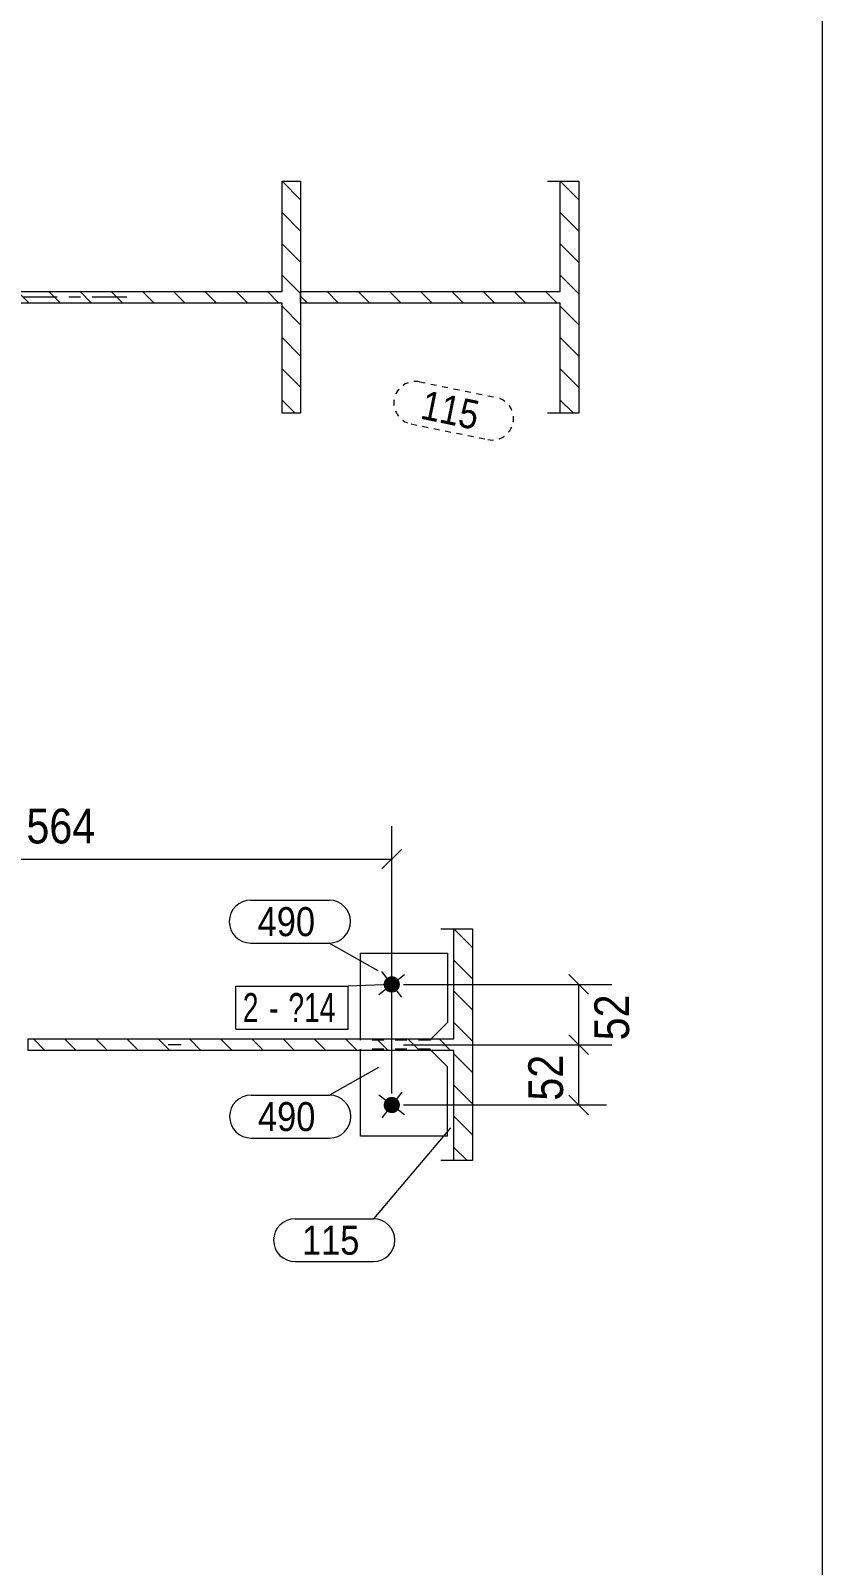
# Model space of a CAD drawing. Header units: millimetres. Extents: x 2 to 579, y 1 to 825.
# Drawn here: x 510.7 to 579, y 399.1 to 531.4 of the extents above; entities that cross this region are included whole.
import ezdxf

# ---------------------------------------------------------------- set-up
doc = ezdxf.new("R2010")
doc.units = ezdxf.units.MM
for name, pattern in [('XKITLINE00', [0]), ('XKITLINE01', [4, 1, -1, 1, -1]), ('XKITLINE03', [6, 3, -1, 1, -1]), ('XKITLINE04', [3, 0.5, -0.5, 0.5, -0.5, 0.5, -0.5])]:
    doc.linetypes.add(name, pattern=pattern)
for name, color, linetype, lineweight in [('Bolt', 3, 'Continuous', 0), ('BoltMark', 7, 'Continuous', 0), ('Dimensions', 7, 'Continuous', 0), ('DrawingSheet', 5, 'Continuous', 0), ('Part', 2, 'Continuous', 0), ('PartMark', 7, 'Continuous', 0)]:
    doc.layers.add(name, color=color, linetype=linetype, lineweight=lineweight)
doc.styles.add('ARIAL', font='ARIAL.TTF')
doc.styles.add('ARIAL_NARROW', font='ARIALN.TTF')

# ---------------------------------------------------------------- blocks, each defined once
blk = doc.blocks.new('*A1')
at = {"layer": 'Part', "color": 7, "linetype": 'XKITLINE00', "lineweight": 0}
for p, q in [((485.57, 516.71), (483.97, 518.31)), ((533.97, 516.8), (532.37, 518.4)), ((485.57, 514.02), (483.97, 515.62)), ((533.97, 514.11), (532.37, 515.71)), ((485.57, 511.32), (483.97, 512.92)), ((533.97, 511.42), (532.37, 513.02)), ((486.3, 507.9), (483.97, 510.23)), ((533.97, 508.72), (532.37, 510.32)), ((488.99, 507.9), (487.99, 508.9)), ((491.68, 507.9), (490.68, 508.9)), ((494.38, 507.9), (493.38, 508.9)), ((497.07, 507.9), (496.07, 508.9)), ((499.77, 507.9), (498.77, 508.9)), ((502.46, 507.9), (501.46, 508.9)), ((505.15, 507.9), (504.15, 508.9)), ((507.85, 507.9), (506.85, 508.9)), ((510.54, 507.9), (509.54, 508.9)), ((513.24, 507.9), (512.24, 508.9)), ((515.93, 507.9), (514.93, 508.9)), ((518.63, 507.9), (517.63, 508.9)), ((521.32, 507.9), (520.32, 508.9)), ((524.01, 507.9), (523.01, 508.9)), ((526.71, 507.9), (525.71, 508.9)), ((529.4, 507.9), (528.4, 508.9)), ((532.1, 507.9), (531.1, 508.9)), ((485.57, 505.93), (483.97, 507.53)), ((533.97, 506.03), (532.37, 507.63)), ((485.57, 503.24), (483.97, 504.84)), ((533.97, 503.33), (532.37, 504.93)), ((485.57, 500.55), (483.97, 502.15)), ((533.97, 500.64), (532.37, 502.24)), ((485.02, 498.4), (483.97, 499.45)), ((533.51, 498.4), (532.37, 499.54))]:
    blk.add_line(p, q, dxfattribs=at)
blk = doc.blocks.new('*A2')
at = {"layer": 'Part', "color": 7, "linetype": 'XKITLINE00', "lineweight": 0}
for p, q in [((557.99, 516.79), (556.38, 518.4)), ((556.38, 518.4), (556.38, 518.4)), ((557.99, 514.1), (556.38, 515.71)), ((557.99, 511.41), (556.38, 513.02)), ((557.99, 508.71), (556.38, 510.32)), ((534.56, 507.9), (533.97, 508.49)), ((537.25, 507.9), (536.25, 508.9)), ((539.94, 507.9), (538.94, 508.9)), ((542.64, 507.9), (541.64, 508.9)), ((545.33, 507.9), (544.33, 508.9)), ((548.03, 507.9), (547.03, 508.9)), ((550.72, 507.9), (549.72, 508.9)), ((553.41, 507.9), (552.41, 508.9)), ((556.11, 507.9), (555.11, 508.9)), ((557.99, 506.02), (556.38, 507.63)), ((557.99, 503.32), (556.38, 504.93)), ((557.99, 500.63), (556.38, 502.24)), ((557.53, 498.4), (556.38, 499.54))]:
    blk.add_line(p, q, dxfattribs=at)
blk = doc.blocks.new('*A4')
at = {"layer": 'Part', "color": 7, "linetype": 'XKITLINE00', "lineweight": 0}
for p, q in [((548.81, 452.34), (547.2, 453.95)), ((548.81, 449.64), (547.2, 451.25)), ((548.81, 446.95), (547.2, 448.56)), ((548.81, 444.25), (547.2, 445.86)), ((511.9, 443.45), (510.9, 444.45)), ((514.59, 443.45), (513.59, 444.45)), ((517.29, 443.45), (516.29, 444.45)), ((519.98, 443.45), (518.98, 444.45)), ((522.67, 443.45), (521.67, 444.45)), ((525.37, 443.45), (524.37, 444.45)), ((528.06, 443.45), (527.06, 444.45)), ((530.76, 443.45), (529.76, 444.45)), ((533.45, 443.45), (532.45, 444.45)), ((536.15, 443.45), (535.15, 444.45)), ((538.84, 443.45), (537.84, 444.45)), ((541.53, 443.45), (540.53, 444.45)), ((544.23, 443.45), (543.23, 444.45)), ((546.92, 443.45), (545.92, 444.45)), ((548.81, 441.56), (547.2, 443.17)), ((548.81, 438.86), (547.2, 440.47)), ((548.81, 436.17), (547.2, 437.78)), ((548.34, 433.95), (547.2, 435.09))]:
    blk.add_line(p, q, dxfattribs=at)
blk = doc.blocks.new('*A98')
at = {"layer": 'Part', "color": 2, "linetype": 'XKITLINE00', "lineweight": 0}
for p, q in [((483.97, 498.4), (483.97, 518.4)), ((483.97, 518.4), (485.57, 518.4)), ((485.57, 518.4), (485.57, 508.9)), ((532.37, 518.4), (533.97, 518.4)), ((532.37, 508.9), (532.37, 518.4)), ((533.97, 518.4), (533.97, 498.4)), ((485.57, 508.9), (532.37, 508.9)), ((532.37, 507.9), (485.57, 507.9)), ((485.57, 507.9), (485.57, 498.4)), ((532.37, 498.4), (532.37, 507.9)), ((485.57, 498.4), (483.97, 498.4)), ((533.97, 498.4), (532.37, 498.4))]:
    blk.add_line(p, q, dxfattribs=at)
at = {"layer": 'Part', "color": 7, "linetype": 'XKITLINE03', "lineweight": 0}
for p, q in [((508.97, 498.4), (508.97, 518.4)), ((518.97, 508.4), (498.97, 508.4))]:
    blk.add_line(p, q, dxfattribs=at)
blk = doc.blocks.new('*A101')
at = {"layer": 'Part', "color": 2, "linetype": 'XKITLINE00', "lineweight": 0}
for p, q in [((555.27, 518.4), (557.99, 518.4)), ((556.38, 508.9), (556.38, 518.4)), ((557.99, 518.4), (557.99, 498.4)), ((533.97, 507.9), (533.97, 508.9)), ((533.97, 508.9), (533.97, 508.9)), ((533.97, 508.9), (556.38, 508.9)), ((556.38, 507.9), (533.97, 507.9)), ((556.38, 498.4), (556.38, 507.9)), ((557.99, 498.4), (555.27, 498.4))]:
    blk.add_line(p, q, dxfattribs=at)
blk = doc.blocks.new('*A103')
at = {"layer": 'Bolt'}
blk.add_hatch(color=3, dxfattribs=at).paths.add_polyline_path([(541.27, 448.74), (541.25, 448.77), (541.23, 448.8), (541.21, 448.83), (541.2, 448.86), (541.19, 448.89), (541.17, 448.93), (541.16, 448.96), (541.16, 448.99), (541.15, 449.03), (541.14, 449.06), (541.14, 449.09), (541.14, 449.13), (541.14, 449.16), (541.14, 449.2), (541.14, 449.23), (541.15, 449.27), (541.16, 449.3), (541.16, 449.33), (541.17, 449.37), (541.19, 449.4), (541.2, 449.43), (541.21, 449.46), (541.23, 449.49), (541.25, 449.52), (541.27, 449.55), (541.29, 449.58), (541.31, 449.6), (541.33, 449.63), (541.36, 449.65), (541.38, 449.68), (541.41, 449.7), (541.44, 449.72), (541.47, 449.74), (541.49, 449.75), (541.53, 449.77), (541.56, 449.79), (541.59, 449.8), (541.62, 449.81), (541.65, 449.82), (541.69, 449.83), (541.72, 449.83), (541.75, 449.84), (541.79, 449.84), (541.82, 449.84), (541.86, 449.84), (541.89, 449.84), (541.93, 449.84), (541.96, 449.83), (541.99, 449.83), (542.03, 449.82), (542.06, 449.81), (542.09, 449.8), (542.12, 449.78), (542.15, 449.77), (542.18, 449.75), (542.21, 449.74), (542.24, 449.72), (542.27, 449.7), (542.3, 449.67), (542.32, 449.65), (542.35, 449.63), (542.37, 449.6), (542.39, 449.57), (542.41, 449.55), (542.43, 449.52), (542.45, 449.49), (542.46, 449.46), (542.48, 449.43), (542.49, 449.4), (542.5, 449.36), (542.51, 449.33), (542.52, 449.3), (542.53, 449.26), (542.53, 449.23), (542.54, 449.2), (542.54, 449.16), (542.54, 449.13), (542.54, 449.09), (542.53, 449.06), (542.53, 449.02), (542.52, 448.99), (542.51, 448.96), (542.5, 448.92), (542.49, 448.89), (542.48, 448.86), (542.46, 448.83), (542.45, 448.8), (542.43, 448.77), (542.41, 448.74), (542.39, 448.71), (542.37, 448.69), (542.34, 448.66), (542.32, 448.64), (542.3, 448.61), (542.27, 448.59), (542.24, 448.57), (542.21, 448.55), (542.18, 448.54), (542.15, 448.52), (542.12, 448.5), (542.09, 448.49), (542.06, 448.48), (542.02, 448.47), (541.99, 448.46), (541.96, 448.46), (541.92, 448.45), (541.89, 448.45), (541.85, 448.45), (541.82, 448.45), (541.79, 448.45), (541.75, 448.45), (541.72, 448.46), (541.68, 448.46), (541.65, 448.47), (541.62, 448.48), (541.59, 448.49), (541.55, 448.51), (541.52, 448.52), (541.49, 448.54), (541.46, 448.55), (541.43, 448.57), (541.41, 448.59), (541.38, 448.62), (541.36, 448.64), (541.33, 448.66), (541.31, 448.69), (541.29, 448.72)], flags=17)
at = {"layer": 'Bolt', "color": 3, "linetype": 'XKITLINE00', "lineweight": 0}
for p, q in [((540.73, 448.29), (542.94, 450)), ((542.7, 448.04), (540.98, 450.25))]:
    blk.add_line(p, q, dxfattribs=at)
blk = doc.blocks.new('*A104')
at = {"layer": 'Bolt'}
blk.add_hatch(color=3, dxfattribs=at).paths.add_polyline_path([(542.37, 438.29), (542.35, 438.26), (542.32, 438.24), (542.3, 438.22), (542.27, 438.19), (542.24, 438.17), (542.21, 438.15), (542.18, 438.14), (542.15, 438.12), (542.12, 438.11), (542.09, 438.09), (542.06, 438.08), (542.03, 438.07), (541.99, 438.06), (541.96, 438.06), (541.93, 438.05), (541.89, 438.05), (541.86, 438.05), (541.82, 438.05), (541.79, 438.05), (541.75, 438.05), (541.72, 438.06), (541.69, 438.06), (541.65, 438.07), (541.62, 438.08), (541.59, 438.09), (541.56, 438.1), (541.53, 438.12), (541.49, 438.14), (541.47, 438.15), (541.44, 438.17), (541.41, 438.19), (541.38, 438.21), (541.36, 438.24), (541.33, 438.26), (541.31, 438.29), (541.29, 438.31), (541.27, 438.34), (541.25, 438.37), (541.23, 438.4), (541.21, 438.43), (541.2, 438.46), (541.19, 438.49), (541.17, 438.52), (541.16, 438.56), (541.16, 438.59), (541.15, 438.62), (541.14, 438.66), (541.14, 438.69), (541.14, 438.73), (541.14, 438.76), (541.14, 438.8), (541.14, 438.83), (541.15, 438.86), (541.16, 438.9), (541.16, 438.93), (541.17, 438.96), (541.19, 439), (541.2, 439.03), (541.21, 439.06), (541.23, 439.09), (541.25, 439.12), (541.27, 439.15), (541.29, 439.17), (541.31, 439.2), (541.33, 439.23), (541.36, 439.25), (541.38, 439.27), (541.41, 439.3), (541.43, 439.32), (541.46, 439.34), (541.49, 439.35), (541.52, 439.37), (541.55, 439.38), (541.59, 439.4), (541.62, 439.41), (541.65, 439.42), (541.68, 439.43), (541.72, 439.43), (541.75, 439.44), (541.79, 439.44), (541.82, 439.44), (541.85, 439.44), (541.89, 439.44), (541.92, 439.44), (541.96, 439.43), (541.99, 439.43), (542.02, 439.42), (542.06, 439.41), (542.09, 439.4), (542.12, 439.39), (542.15, 439.37), (542.18, 439.35), (542.21, 439.34), (542.24, 439.32), (542.27, 439.3), (542.3, 439.28), (542.32, 439.25), (542.34, 439.23), (542.37, 439.2), (542.39, 439.18), (542.41, 439.15), (542.43, 439.12), (542.45, 439.09), (542.46, 439.06), (542.48, 439.03), (542.49, 439), (542.5, 438.97), (542.51, 438.93), (542.52, 438.9), (542.53, 438.87), (542.53, 438.83), (542.54, 438.8), (542.54, 438.76), (542.54, 438.73), (542.54, 438.69), (542.53, 438.66), (542.53, 438.63), (542.52, 438.59), (542.51, 438.56), (542.5, 438.53), (542.49, 438.49), (542.48, 438.46), (542.46, 438.43), (542.45, 438.4), (542.43, 438.37), (542.41, 438.34), (542.39, 438.32)], flags=17)
at = {"layer": 'Bolt', "color": 3, "linetype": 'XKITLINE00', "lineweight": 0}
for p, q in [((542.94, 437.89), (540.73, 439.6)), ((542.7, 439.85), (540.98, 437.64))]:
    blk.add_line(p, q, dxfattribs=at)
blk = doc.blocks.new('*A107')
at = {"layer": 'Part', "color": 2, "linetype": 'XKITLINE00', "lineweight": 0}
for p, q in [((539.14, 444.45), (539.14, 451.85)), ((539.14, 451.85), (546.64, 451.85)), ((546.64, 451.85), (546.64, 445.85)), ((546.64, 445.85), (545.24, 444.45))]:
    blk.add_line(p, q, dxfattribs=at)
at = {"layer": 'Part', "color": 7, "linetype": 'XKITLINE01', "lineweight": 0}
for p, q in [((539.14, 444.35), (539.14, 444.45)), ((545.14, 444.35), (539.14, 444.35)), ((545.24, 444.45), (545.14, 444.35))]:
    blk.add_line(p, q, dxfattribs=at)
blk = doc.blocks.new('*A109')
at = {"layer": 'Part', "color": 7, "linetype": 'XKITLINE01', "lineweight": 0}
for p, q in [((545.14, 443.55), (539.14, 443.55)), ((539.14, 443.45), (539.14, 443.55)), ((539.14, 443.55), (539.14, 443.45)), ((545.24, 443.45), (545.14, 443.55))]:
    blk.add_line(p, q, dxfattribs=at)
at = {"layer": 'Part', "color": 2, "linetype": 'XKITLINE00', "lineweight": 0}
for p, q in [((539.14, 436.05), (539.14, 443.45)), ((546.64, 442.05), (545.24, 443.45)), ((546.64, 436.05), (546.64, 442.05)), ((546.64, 436.05), (539.14, 436.05))]:
    blk.add_line(p, q, dxfattribs=at)
blk = doc.blocks.new('*A110')
at = {"layer": 'Part', "color": 2, "linetype": 'XKITLINE00', "lineweight": 0}
for p, q in [((546.08, 453.95), (548.81, 453.95)), ((547.2, 444.45), (547.2, 453.95)), ((548.81, 453.95), (548.81, 433.95)), ((510.44, 443.45), (510.44, 444.45)), ((510.44, 444.45), (510.44, 444.45)), ((510.44, 444.45), (547.2, 444.45)), ((547.2, 443.45), (510.44, 443.45)), ((547.2, 433.95), (547.2, 443.45)), ((548.81, 433.95), (546.08, 433.95))]:
    blk.add_line(p, q, dxfattribs=at)
at = {"layer": 'Part', "color": 7, "linetype": 'XKITLINE03', "lineweight": 0}
blk.add_line((523.66, 443.95), (522.54, 443.95), dxfattribs=at)
blk = doc.blocks.new('*A136')
at = {"layer": 'DrawingSheet', "color": 5, "linetype": 'XKITLINE00', "lineweight": 0}
blk.add_line((579, 5), (579, 825), dxfattribs=at)
blk = doc.blocks.new('*A268')
at = {"layer": 'PartMark', "color": 7, "linetype": 'XKITLINE04', "lineweight": 0}
for p, q in [((544.24, 501.11), (550.87, 499.75)), ((543.5, 497.48), (550.13, 496.13))]:
    blk.add_line(p, q, dxfattribs=at)
for centre, start, end in [((543.87, 499.29), 78.4705, 258.4705), ((550.5, 497.94), 258.4705, 78.4705)]:
    blk.add_arc(centre, 1.85, start, end, dxfattribs=at)
at = {"layer": 'PartMark', "color": 3, "style": 'ARIAL', "width": 0.85}
blk.add_text('115', height=2.5, rotation=-11.5279, dxfattribs=at).set_placement((544.21, 497.95))
blk = doc.blocks.new('*A275')
at = {"layer": 'Dimensions', "color": 7, "linetype": 'XKITLINE00', "lineweight": 0}
for p, q in [((485.44, 450.15), (485.44, 462.8)), ((541.84, 439.75), (541.84, 462.8)), ((486.29, 460.79), (484.59, 459.1)), ((542.69, 460.79), (540.99, 459.1)), ((485.44, 459.95), (541.84, 459.95))]:
    blk.add_line(p, q, dxfattribs=at)
at = {"layer": 'Dimensions', "color": 3}
for p in [(485.44, 459.95), (541.84, 459.95)]:
    blk.add_point(p, dxfattribs=at)
at = {"layer": 'Dimensions', "color": 3, "style": 'ARIAL', "width": 0.85}
blk.add_text('564', height=3, dxfattribs=at).set_placement((510.3, 461.3))
blk = doc.blocks.new('*A276')
at = {"layer": 'Dimensions', "color": 7, "linetype": 'XKITLINE00', "lineweight": 0}
for p, q in [((557.12, 444.79), (558.82, 443.1)), ((542.84, 443.95), (560.37, 443.95)), ((557.97, 438.75), (557.97, 443.95)), ((557.12, 439.59), (558.82, 437.9)), ((542.84, 438.75), (560.37, 438.75))]:
    blk.add_line(p, q, dxfattribs=at)
at = {"layer": 'Dimensions', "color": 3}
for p in [(557.97, 443.95), (557.97, 438.75)]:
    blk.add_point(p, dxfattribs=at)
at = {"layer": 'Dimensions', "color": 3, "style": 'ARIAL', "width": 0.85}
blk.add_text('52', height=3, rotation=90.0002, dxfattribs=at).set_placement((556.62, 439.12))
blk = doc.blocks.new('*A277')
at = {"layer": 'Dimensions', "color": 7, "linetype": 'XKITLINE00', "lineweight": 0}
for p, q in [((557.12, 449.99), (558.82, 448.3)), ((542.84, 449.15), (560.82, 449.15)), ((557.97, 443.95), (557.97, 449.15)), ((557.12, 444.79), (558.82, 443.1)), ((542.84, 443.95), (560.82, 443.95))]:
    blk.add_line(p, q, dxfattribs=at)
at = {"layer": 'Dimensions', "color": 3}
for p in [(557.97, 449.15), (557.97, 443.95)]:
    blk.add_point(p, dxfattribs=at)
at = {"layer": 'Dimensions', "color": 3, "style": 'ARIAL', "width": 0.85}
blk.add_text('52', height=3, rotation=90.0002, dxfattribs=at).set_placement((562.32, 444.32))
blk = doc.blocks.new('*A280')
at = {"layer": 'BoltMark', "color": 7, "linetype": 'XKITLINE00', "lineweight": 0}
for p, q in [((528.38, 449), (538.07, 449)), ((528.38, 445.3), (528.38, 449)), ((541.84, 449.15), (538.07, 449)), ((538.07, 445.3), (538.07, 449)), ((528.38, 445.3), (538.07, 445.3))]:
    blk.add_line(p, q, dxfattribs=at)
at = {"layer": 'BoltMark', "color": 3, "style": 'ARIAL_NARROW', "width": 0.85}
for s, p in [('2', (528.98, 445.9)), ('?14', (532.91, 445.9)), ('-', (531.25, 445.9))]:
    blk.add_text(s, height=2.5, dxfattribs=at).set_placement(p)
blk = doc.blocks.new('*A282')
at = {"layer": 'PartMark', "color": 7, "linetype": 'XKITLINE00', "lineweight": 0}
for p, q in [((546.92, 436.79), (540.26, 428.94)), ((533.49, 428.94), (540.26, 428.94)), ((533.49, 425.24), (540.26, 425.24))]:
    blk.add_line(p, q, dxfattribs=at)
for centre, start, end in [((533.49, 427.09), 90, 270), ((540.26, 427.09), 270, 90)]:
    blk.add_arc(centre, 1.85, start, end, dxfattribs=at)
at = {"layer": 'PartMark', "color": 3, "style": 'ARIAL', "width": 0.85}
blk.add_text('115', height=2.5, dxfattribs=at).set_placement((534.09, 425.84))
blk = doc.blocks.new('*A283')
at = {"layer": 'PartMark', "color": 7, "linetype": 'XKITLINE00', "lineweight": 0}
for p, q in [((540.69, 441.99), (536.45, 439.6)), ((529.69, 439.6), (536.45, 439.6)), ((529.69, 435.9), (536.45, 435.9))]:
    blk.add_line(p, q, dxfattribs=at)
for centre, start, end in [((529.69, 437.75), 90, 270), ((536.45, 437.75), 270, 90)]:
    blk.add_arc(centre, 1.85, start, end, dxfattribs=at)
at = {"layer": 'PartMark', "color": 3, "style": 'ARIAL', "width": 0.85}
blk.add_text('490', height=2.5, dxfattribs=at).set_placement((530.29, 436.5))
blk = doc.blocks.new('*A285')
at = {"layer": 'PartMark', "color": 7, "linetype": 'XKITLINE00', "lineweight": 0}
for p, q in [((529.66, 456.41), (536.43, 456.41)), ((529.66, 452.71), (536.43, 452.71)), ((540.67, 450.32), (536.43, 452.71))]:
    blk.add_line(p, q, dxfattribs=at)
for centre, start, end in [((529.66, 454.56), 90, 270), ((536.43, 454.56), 270, 90)]:
    blk.add_arc(centre, 1.85, start, end, dxfattribs=at)
at = {"layer": 'PartMark', "color": 3, "style": 'ARIAL', "width": 0.85}
blk.add_text('490', height=2.5, dxfattribs=at).set_placement((530.26, 453.31))

msp = doc.modelspace()

# ---------------------------------------------------------------- block references
at = {"lineweight": 0}
for name in ['*A136', '*A1', '*A98', '*A2', '*A101', '*A268', '*A275', '*A285', '*A110', '*A4', '*A107', '*A103', '*A277', '*A280', '*A276', '*A109', '*A283', '*A104', '*A282']:
    msp.add_blockref(name, (0, 0), dxfattribs=at)

doc.saveas('drawing.dxf')
